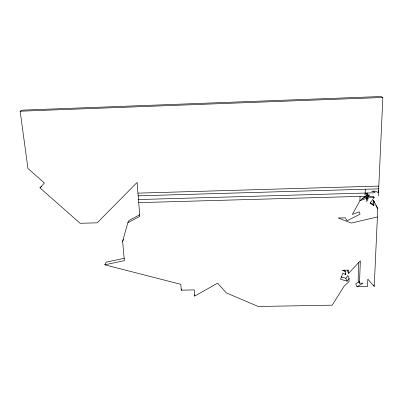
<?xml version="1.0" encoding="UTF-8"?>
<svg xmlns="http://www.w3.org/2000/svg" width="403" height="403" viewBox="0 0 403 403"><rect width="100%" height="100%" fill="white"/><g stroke="black" fill="none" stroke-linecap="round" stroke-linejoin="round"><path stroke-width="0.6" d="M359.471 281.566L355.713 283.833L357.038 286.735L363.007 283.143L359.506 283.213L360.342 260.796L348.565 273.355L348.666 270.156L342.212 270.292L345.341 271.622L345.855 274.755L342.888 273.184L340.53 279.274L347.119 281.123L349.099 278.418L347.854 275.592L345.9 278.272L347.119 281.123M349.099 278.418L348.998 281.591L344.061 286.271L332.183 305.167L258.237 306.481L226.285 292.87L217.59 283.188L194.699 296.084L194.372 289.913L181.204 290.17L180.851 284.347L104.81 264.821L106.185 262.177L124.326 258.288M360.065 196.377L359.904 200.765L352.343 214.416L359.244 211.877L360.086 214.21L347.003 220.779L345.431 217.816L338.203 218.008L351.3 223.05L377.399 216.975M358.811 262.454L358.151 280.337L359.506 283.213M365.173 193.067L365.32 189.244M362.07 198.634L366.1 197.102L366.856 198.135L366.72 201.596L368.236 198.352L366.866 197.853L366.115 196.825L373.42 196.281L374.216 197.309L370.05 203.268L373.863 205.485L374.039 201.389L373.249 200.341L373.072 204.417L373.863 205.485M357.038 286.735L367.526 286.528L367.833 279.219L374.231 286.397L377.777 208.673L374.039 201.389M378.362 195.858L382.85 97.481L381.082 96.519L22.603 110.13L20.15 111.213L27.938 168.464L44.38 183.012L39.952 187.879L80.126 223.282L97.199 222.829L137.091 182.428L139.816 216.391L127.872 222.668L122.618 241.377L124.361 260.635L104.81 264.821M194.699 296.084L194.866 294.905M181.204 290.17L181.426 289.016M366.468 199.47L367.224 197.858M122.618 241.377L123.58 239.437M127.872 222.668L129.031 220.421L139.776 214.764M367.793 196.699L369.375 195.072L366.241 195.158M39.952 187.879L41.665 186.367M366.856 198.135L359.904 200.765L367.994 194.12L364.317 194.226L367.838 192.992M369.375 195.072L365.738 196.216L138.713 202.649M366.866 197.853L374.216 197.309M20.15 111.213L382.85 97.481M137.952 193.138L378.81 186.085M138.169 195.833L378.684 188.856M138.466 199.561L373.51 192.83L375.133 192.14L371.652 191.229L375.339 191.118L378.508 192.684L378.226 190.493M341.16 276.942L345.9 278.272M370.362 202.84L373.072 204.417M377.777 208.673L375.823 205.364M373.475 284.946L374.231 286.397M373.249 200.341L374.392 202.573M347.326 270.579L348.565 273.355M344.615 269.965L345.341 271.622M345.129 273.078L345.855 274.755"/></g></svg>
